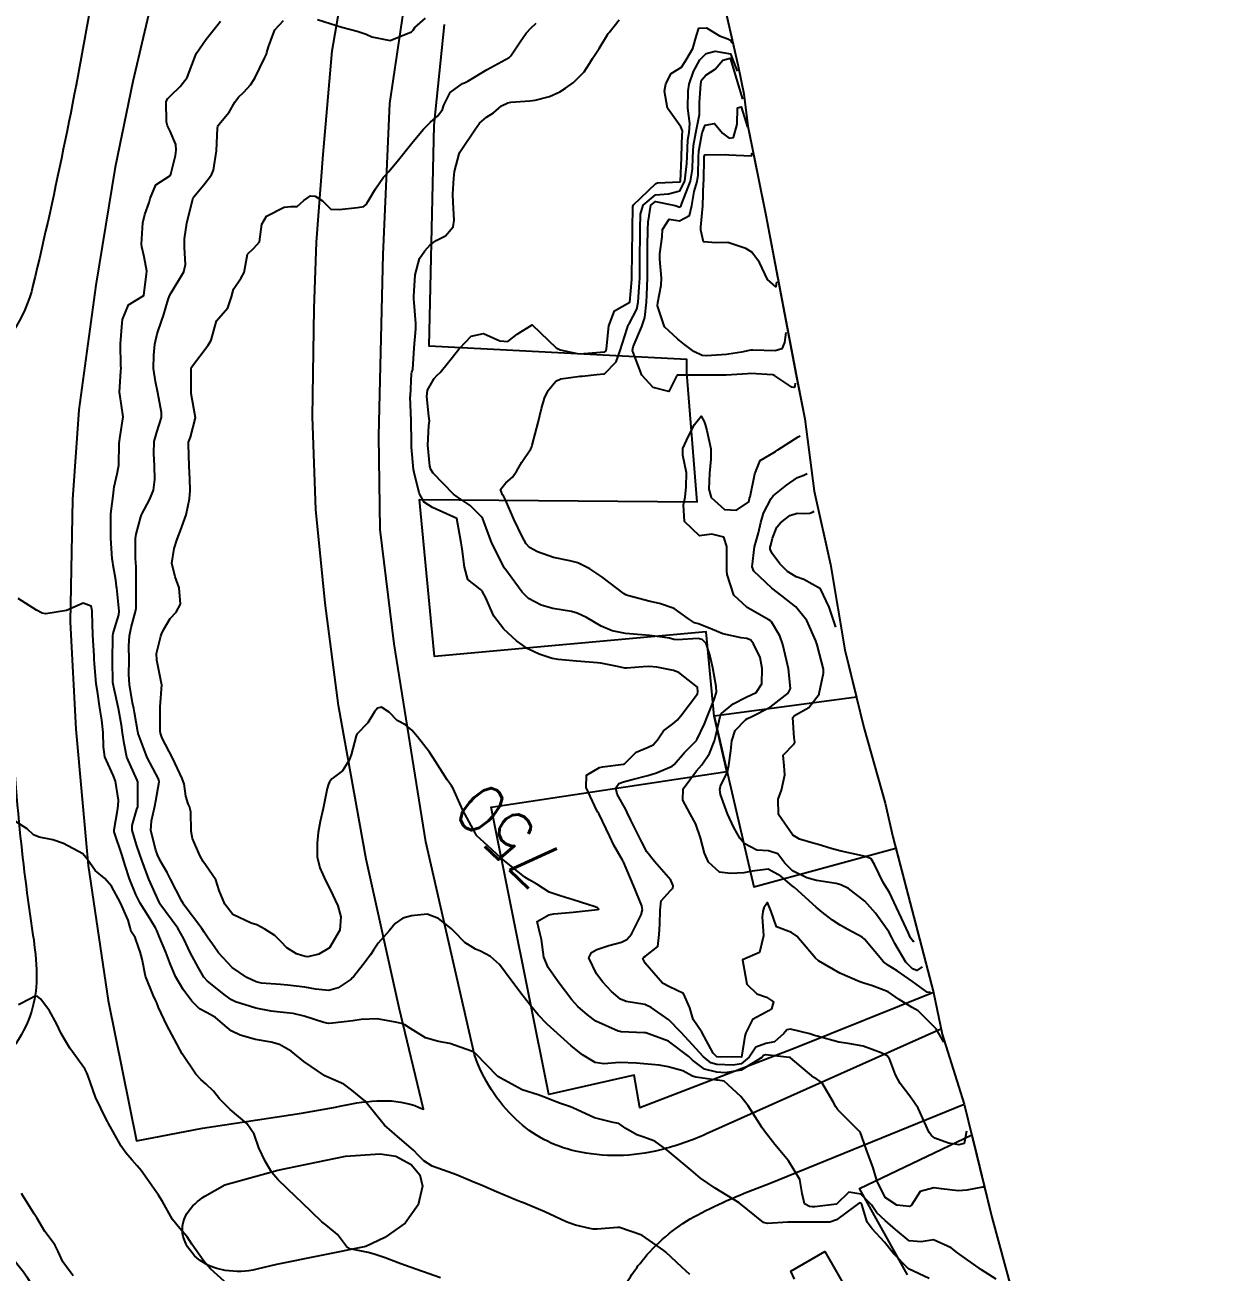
# Model space of a CAD drawing. Header units: metres. Extents: x 318500 to 325275, y 7408834 to 7428799.
# Drawn here: x 320321.3 to 320419, y 7413666.6 to 7413769.3 of the extents above; entities that cross this region are included whole.
import ezdxf
from ezdxf.enums import TextEntityAlignment as Align

# ---------------------------------------------------------------- set-up
doc = ezdxf.new("R2010")
doc.units = ezdxf.units.M
doc.header["$MEASUREMENT"] = 0
for name, color, linetype in [('Area', 45, 'Continuous'), ('Cotas', 45, 'Continuous'), ('Curvas de Nivel 1m', 11, 'Continuous'), ('Curvas de Nivel 5m', 15, 'Continuous'), ('Edificações', 30, 'Continuous'), ('Vias Primárias', 230, 'Continuous')]:
    doc.layers.add(name, color=color, linetype=linetype)
doc.styles.add('Style-STANDARD', font='STANDARD.shx')

msp = doc.modelspace()

# ---------------------------------------------------------------- linework, layer by layer
at = {"layer": 'Area'}
msp.add_lwpolyline([(320377.74, 7413775.72), (320379.98, 7413765.88), (320380.45, 7413763.58), (320380.78, 7413760.93), (320382.27, 7413753.61), (320384.77, 7413740.41), (320385.46, 7413736.84), (320386.24, 7413730.89), (320387.57, 7413724.87), (320388.76, 7413717.84), (320390.34, 7413711.45), (320392.07, 7413705.21), (320392.71, 7413702.44), (320396.05, 7413689.63), (320396.76, 7413686.21), (320398.59, 7413680.45), (320400.87, 7413671.15), (320404.14, 7413659.03)], dxfattribs=at)
at = {"layer": 'Curvas de Nivel 1m', "flags": 128}
for points, elevation in [([(320395.71, 7413666.11), (320394.01, 7413666.89), (320392.77, 7413668.15), (320392.04, 7413669.09), (320391, 7413670.18), (320390.61, 7413670.73), (320390.16, 7413672.19), (320390.08, 7413672.3), (320389.96, 7413672.32), (320389.78, 7413672.19), (320388.07, 7413670.92), (320387.54, 7413670.75), (320386.06, 7413670.73), (320384.55, 7413670.75), (320384.06, 7413670.75), (320382.41, 7413670.64), (320382.06, 7413670.71), (320380.08, 7413672.32), (320378.1, 7413673.54), (320376.89, 7413674.37), (320376.12, 7413675.02), (320374.47, 7413676.4), (320374.14, 7413676.67), (320373.14, 7413677.41), (320372.15, 7413677.77), (320371.64, 7413677.93), (320370.73, 7413678.45), (320370.17, 7413678.86), (320369.7, 7413678.93), (320368.17, 7413679.34), (320366.67, 7413680.02), (320366.19, 7413680.23), (320365.35, 7413680.52), (320364.5, 7413680.84), (320364.19, 7413680.97), (320363.53, 7413681.22), (320362.2, 7413681.63), (320361.6, 7413681.96), (320360.44, 7413682.59), (320360.21, 7413682.74), (320358.36, 7413684.62), (320358.24, 7413684.72), (320358.04, 7413684.82), (320356.25, 7413685.44), (320355.31, 7413685.6), (320354.26, 7413685.9), (320353.02, 7413686.69), (320352.56, 7413686.99), (320352.27, 7413687.08), (320351.79, 7413687.19), (320350.28, 7413687.48), (320348.97, 7413687.43), (320348.28, 7413687.31), (320346.61, 7413687.11), (320346.27, 7413687.1), (320345.88, 7413687.18), (320344.28, 7413687.68), (320343.37, 7413687.9), (320342.28, 7413688.03), (320341.54, 7413688.1), (320340.28, 7413688.34), (320338.63, 7413688.88), (320338.29, 7413689.04), (320337.8, 7413689.39), (320336.31, 7413690.56), (320336.01, 7413690.91), (320335.58, 7413691.67), (320334.89, 7413692.93), (320334.71, 7413693.29), (320334.36, 7413694.07), (320333.88, 7413694.94), (320332.4, 7413696.95), (320332.39, 7413696.97), (320332.37, 7413697.01), (320331.48, 7413698.98), (320330.9, 7413700.53), (320330.74, 7413700.99), (320330.46, 7413701.78), (320330.11, 7413703), (320330.12, 7413703.37), (320330.51, 7413704.72), (320330.57, 7413704.93), (320330.58, 7413704.99), (320330.59, 7413706.93), (320330.59, 7413706.99), (320330.53, 7413707.11), (320329.68, 7413709), (320329.45, 7413710.13), (320329.33, 7413711.01), (320329.23, 7413711.64), (320328.99, 7413713.01), (320328.63, 7413714.62), (320328.54, 7413715.02), (320328.52, 7413715.14), (320328.49, 7413717.02), (320328.52, 7413718.86), (320328.53, 7413719.02), (320328.54, 7413719.17), (320328.7, 7413719.66), (320329.01, 7413720.72), (320329.04, 7413721.02), (320328.84, 7413722.93), (320328.83, 7413723.02), (320328.83, 7413723.09), (320328.76, 7413723.57), (320328.54, 7413724.8), (320328.51, 7413725.02), (320328.47, 7413725.33), (320328.37, 7413727.03), (320328.35, 7413727.49), (320328.36, 7413729.03), (320328.57, 7413730.74), (320328.6, 7413731.02), (320328.62, 7413731.26), (320328.87, 7413732.33), (320329, 7413732.89), (320329.02, 7413733.02), (320329.05, 7413734.88), (320329.06, 7413735.02), (320329.11, 7413735.22), (320329.38, 7413737.01), (320329.09, 7413738.89), (320329.07, 7413739.02), (320329.19, 7413740.81), (320329.2, 7413741.02), (320329.19, 7413741.22), (320329.16, 7413743.02), (320329.29, 7413744.76), (320329.33, 7413745.02), (320329.82, 7413746.24), (320331.07, 7413746.99), (320331.29, 7413748.78), (320331.31, 7413748.99), (320331.11, 7413750.17), (320330.91, 7413750.99), (320330.89, 7413751.23), (320330.99, 7413752.99), (320331.16, 7413753.66), (320331.51, 7413754.65), (320331.59, 7413754.99), (320332.07, 7413756.1), (320333.2, 7413756.84), (320333.27, 7413756.9), (320333.29, 7413756.97), (320333.68, 7413758.51), (320333.74, 7413758.96), (320333.7, 7413759.43), (320333.25, 7413760.51), (320333.02, 7413760.97), (320332.93, 7413761.3), (320332.91, 7413762.97), (320333.04, 7413763.22), (320333.29, 7413763.45), (320334.06, 7413764.19), (320334.64, 7413764.95), (320335.33, 7413766.75), (320335.42, 7413766.94), (320336.2, 7413768.08), (320336.86, 7413768.92), (320337.09, 7413769.19), (320337.37, 7413769.58)], 748), ([(320401.23, 7413666.04), (320400.01, 7413666.82), (320398.23, 7413668.08), (320398.03, 7413668.23), (320397.51, 7413668.62), (320396.05, 7413669.29), (320395.05, 7413669.12), (320394.05, 7413669.21), (320392.94, 7413670.15), (320392.07, 7413670.87), (320391.41, 7413671.5), (320390.97, 7413672.18), (320390.09, 7413673.04), (320389.08, 7413673.22), (320388.08, 7413672.22), (320386.3, 7413672.01), (320386.08, 7413672), (320385.86, 7413672.02), (320385.44, 7413672.25), (320385.26, 7413673.09), (320385.05, 7413674.26), (320384.13, 7413675.78), (320383.71, 7413676.28), (320382.99, 7413677.12), (320382.16, 7413678.22), (320382.1, 7413678.3), (320381.96, 7413678.5), (320380.8, 7413680.31), (320380.2, 7413681.08), (320378.83, 7413682.34), (320378.31, 7413682.43), (320378.22, 7413682.44), (320376.5, 7413682.66), (320376.22, 7413682.75), (320375.42, 7413683.2), (320374.23, 7413683.52), (320373.47, 7413683.65), (320372.23, 7413683.78), (320371.62, 7413683.83), (320370.23, 7413683.89), (320368.93, 7413683.78), (320368.23, 7413683.88), (320367.17, 7413684.5), (320366.25, 7413685.25), (320364.82, 7413686.53), (320364.53, 7413686.79), (320364.27, 7413687.04), (320363.53, 7413687.79), (320362.89, 7413688.56), (320362.3, 7413689.33), (320361.36, 7413690.58), (320360.34, 7413691.95), (320359.59, 7413692.6), (320358.77, 7413693.03), (320358.36, 7413693.22), (320357.48, 7413693.75), (320356.6, 7413694.65), (320356.37, 7413694.9), (320355.32, 7413695.72), (320354.39, 7413696.1), (320353.11, 7413695.96), (320352.39, 7413695.75), (320351.76, 7413695.33), (320351.26, 7413694.72), (320350.36, 7413693.69), (320349.97, 7413693.12), (320349.72, 7413692.74), (320349.12, 7413691.95), (320348.32, 7413690.93), (320348.23, 7413690.84), (320348.13, 7413690.75), (320347.06, 7413690.02), (320346.31, 7413689.81), (320345.19, 7413689.91), (320344.31, 7413690.07), (320342.89, 7413690.24), (320342.31, 7413690.29), (320340.76, 7413690.41), (320340.31, 7413690.52), (320339.55, 7413690.87), (320338.33, 7413691.71), (320337.23, 7413692.9), (320336.87, 7413693.42), (320336.36, 7413694.12), (320336.05, 7413694.6), (320335.84, 7413694.92), (320334.4, 7413696.84), (320334.33, 7413696.94), (320334.2, 7413697.15), (320333.26, 7413698.96), (320332.99, 7413699.52), (320332.44, 7413700.46), (320332.21, 7413700.97), (320332.07, 7413701.36), (320331.65, 7413702.98), (320331.7, 7413703.77), (320331.98, 7413704.98), (320332.07, 7413705.42), (320332.34, 7413706.97), (320332.28, 7413707.23), (320331.34, 7413708.98), (320330.62, 7413710.96), (320330.61, 7413710.99), (320330.59, 7413711.08), (320330.3, 7413712.69), (320330.25, 7413713), (320330.15, 7413713.47), (320329.88, 7413715), (320329.83, 7413715.82), (320329.86, 7413717), (320329.84, 7413718.16), (320329.89, 7413719), (320330.03, 7413719.67), (320330.4, 7413720.99), (320330.44, 7413721.28), (320330.45, 7413722.99), (320330.43, 7413724.66), (320330.41, 7413725), (320330.39, 7413725.38), (320330.4, 7413727), (320330.43, 7413727.37), (320330.83, 7413728.79), (320330.88, 7413728.94), (320330.9, 7413728.99), (320331.57, 7413730.25), (320331.86, 7413730.98), (320331.98, 7413731.86), (320331.94, 7413732.98), (320331.89, 7413733.99), (320331.93, 7413734.98), (320332.13, 7413735.76), (320332.52, 7413736.97), (320332.53, 7413737.38), (320332.23, 7413738.98), (320332.03, 7413739.92), (320331.88, 7413740.98), (320331.9, 7413742.08), (320331.99, 7413742.98), (320332.17, 7413743.83), (320332.56, 7413744.97), (320332.68, 7413745.34), (320333.07, 7413746.67), (320333.15, 7413746.89), (320333.18, 7413746.97), (320333.33, 7413747.22), (320334.36, 7413748.95), (320334.49, 7413749.55), (320334.41, 7413750.95), (320334.42, 7413751.66), (320334.61, 7413752.95), (320335.07, 7413754.85), (320335.11, 7413754.94), (320335.13, 7413754.99), (320335.17, 7413755.08), (320336.01, 7413756.1), (320336.65, 7413756.92), (320336.82, 7413757.3), (320337.06, 7413758.91), (320337.14, 7413760.8), (320337.15, 7413760.91), (320337.18, 7413760.98), (320337.25, 7413761.07), (320338.09, 7413762.08), (320338.56, 7413762.9), (320338.87, 7413763.32), (320339.29, 7413763.74), (320339.86, 7413764.32), (320340.22, 7413764.88), (320341.03, 7413766.57), (320341.16, 7413766.86), (320341.2, 7413766.99), (320341.34, 7413767.45), (320341.72, 7413768.49), (320341.85, 7413768.85), (320342.57, 7413769.64)], 749), ([(320345.37, 7413769.71), (320346.93, 7413769.22), (320347.36, 7413769.09), (320348.63, 7413768.76), (320349.36, 7413768.5), (320349.83, 7413768.27), (320351.35, 7413767.97), (320353.1, 7413768.7), (320353.23, 7413768.84), (320353.37, 7413769.06), (320354.25, 7413769.81)], 749), ([(320398.78, 7413678.24), (320398.58, 7413677.22), (320398.15, 7413677.1), (320397.3, 7413677.24), (320396.16, 7413677.66), (320395.9, 7413677.86), (320395.71, 7413678.12), (320395.32, 7413678.97), (320394.8, 7413680.13), (320394.2, 7413681.01), (320393.31, 7413682.15), (320392.93, 7413682.87), (320392.45, 7413684.17), (320392.24, 7413684.43), (320391.74, 7413684.68), (320390.26, 7413685.22), (320389.03, 7413685.44), (320388.26, 7413685.56), (320386.48, 7413686.04), (320386.27, 7413686.11), (320385.88, 7413686.25), (320384.28, 7413686.63), (320383.98, 7413686.57), (320383.75, 7413686.28), (320382.97, 7413685.58), (320382.26, 7413685.45), (320381.43, 7413685.13), (320380.88, 7413684.32), (320380.23, 7413683.78), (320379.56, 7413683.66), (320378.23, 7413683.72), (320377.73, 7413683.85), (320377.11, 7413684.37), (320376.25, 7413685.31), (320375.27, 7413686.39), (320374.28, 7413687.4), (320372.82, 7413688.42), (320372.3, 7413688.65), (320370.76, 7413688.91), (320370.31, 7413689.09), (320369.57, 7413689.73), (320368.86, 7413690.48), (320368.33, 7413691.17), (320367.69, 7413692.5), (320367.91, 7413692.94), (320368.36, 7413693.17), (320369.33, 7413693.51), (320370.37, 7413693.78), (320370.83, 7413693.99), (320371.22, 7413694.45), (320372, 7413696.04), (320372.11, 7413696.43), (320372.06, 7413696.78), (320371.38, 7413698.45), (320370.54, 7413700.38), (320370.5, 7413700.46), (320370.49, 7413700.49), (320370.46, 7413700.54), (320369.76, 7413701.76), (320369.42, 7413702.48), (320368.51, 7413704.36), (320368.44, 7413704.49), (320368.33, 7413704.67), (320367.47, 7413706.5), (320367.51, 7413707.53), (320368.56, 7413708.16), (320368.82, 7413708.22), (320370.56, 7413708.44), (320370.62, 7413708.46), (320371.59, 7413709.42), (320372.58, 7413709.84), (320372.98, 7413710.03), (320373.35, 7413710.42), (320373.85, 7413711.17), (320374.61, 7413711.74), (320374.97, 7413712.05), (320375.28, 7413712.4), (320376.64, 7413714.21), (320376.67, 7413714.38), (320376.65, 7413714.77), (320375.09, 7413715.97), (320374.67, 7413716.15), (320373.29, 7413716.42), (320372.67, 7413716.46), (320372.64, 7413716.46), (320372.16, 7413716.44), (320370.8, 7413716.32), (320370.67, 7413716.33), (320370.05, 7413716.47), (320368.67, 7413716.73), (320368.4, 7413716.77), (320366.67, 7413716.9), (320365.18, 7413717.03), (320364.68, 7413717.13), (320363.61, 7413717.49), (320362.68, 7413717.92), (320361.73, 7413718.58), (320360.7, 7413719.53), (320359.88, 7413720.6), (320359.18, 7413722.18), (320358.94, 7413722.62), (320358.86, 7413722.73), (320358.75, 7413722.84), (320357.75, 7413723.63), (320357.47, 7413724.64), (320357.28, 7413726.16), (320357.18, 7413726.64), (320356.83, 7413728.65), (320354.84, 7413729.55), (320354.14, 7413729.98), (320353.76, 7413730.69), (320353.37, 7413732.19), (320353.26, 7413732.69), (320353.09, 7413734.51), (320353.09, 7413734.7), (320353.09, 7413734.87), (320353.07, 7413736.7), (320353, 7413738.65), (320353.01, 7413738.7), (320353.1, 7413740.59), (320353.13, 7413740.7), (320353.21, 7413740.92), (320353.32, 7413742.7), (320353.47, 7413744.25), (320353.47, 7413744.69), (320353.33, 7413746.43), (320353.3, 7413746.7), (320353.28, 7413746.91), (320353.39, 7413748.7), (320353.77, 7413750.03), (320354.2, 7413750.68), (320354.63, 7413751.17), (320355.13, 7413751.52), (320355.9, 7413751.9), (320356.52, 7413752.66), (320356.61, 7413753.2), (320356.52, 7413754.66), (320356.51, 7413755.33), (320356.58, 7413756.66), (320356.65, 7413757.21), (320357.03, 7413758.65), (320357.09, 7413758.8), (320357.23, 7413759.05), (320358.3, 7413760.63), (320358.71, 7413761.17), (320359.27, 7413761.66), (320359.85, 7413762.03), (320360.52, 7413762.6), (320361.03, 7413762.85), (320361.28, 7413762.9), (320362.84, 7413763.02), (320363.29, 7413763.07), (320364.47, 7413763.38), (320365.3, 7413763.77), (320365.78, 7413764.06), (320366.44, 7413764.52), (320367.32, 7413765.41), (320367.74, 7413766.1), (320367.99, 7413766.5), (320368.54, 7413767.31), (320369.25, 7413768.49), (320369.29, 7413768.56), (320369.36, 7413768.64), (320370.18, 7413769.68)], 751), ([(320396.9, 7413685.56), (320396.28, 7413686.65), (320394.79, 7413688.13), (320394.3, 7413688.42), (320393.23, 7413689.07), (320392.32, 7413689.69), (320391.05, 7413690.18), (320390.32, 7413690.4), (320390, 7413690.52), (320388.34, 7413691.23), (320386.59, 7413692.25), (320386.35, 7413692.47), (320384.81, 7413694.27), (320384.38, 7413694.57), (320383.15, 7413695.05), (320382.71, 7413696.3), (320382.41, 7413697.04), (320382.1, 7413696.61), (320382.02, 7413696.31), (320381.96, 7413695.87), (320382.06, 7413694.3), (320381.75, 7413692.92), (320380.35, 7413692.33), (320380.7, 7413690.32), (320381.52, 7413689.52), (320382.31, 7413689.26), (320382.9, 7413688.88), (320382.73, 7413688.29), (320382.47, 7413688.13), (320382.3, 7413688.03), (320381.17, 7413687.43), (320380.62, 7413686.32), (320380.54, 7413686.05), (320380.25, 7413684.33), (320380.24, 7413684.31), (320380.22, 7413684.31), (320378.24, 7413684.34), (320377.94, 7413684.66), (320376.99, 7413686.37), (320376.29, 7413687.42), (320376.01, 7413688.38), (320375.49, 7413689.57), (320374.32, 7413690.1), (320373.76, 7413690.42), (320372.34, 7413692.05), (320372.13, 7413692.43), (320372.23, 7413692.55), (320372.35, 7413692.62), (320373.36, 7413693.43), (320373.49, 7413694.42), (320373.54, 7413695.27), (320373.57, 7413696.42), (320373.64, 7413697.19), (320374.42, 7413698.04), (320374.61, 7413698.22), (320374.63, 7413698.41), (320374.44, 7413698.88), (320373.1, 7413700.42), (320372.47, 7413701.22), (320372.05, 7413702.01), (320371.84, 7413702.44), (320371.14, 7413703.81), (320370.86, 7413704.45), (320370.75, 7413704.69), (320370.52, 7413705.08), (320370.02, 7413705.96), (320369.91, 7413706.47), (320370.16, 7413706.84), (320370.54, 7413706.98), (320371.26, 7413707.17), (320372.55, 7413707.51), (320373.26, 7413707.72), (320374.56, 7413708.27), (320374.73, 7413708.41), (320375.57, 7413709.4), (320376.56, 7413710.38), (320376.57, 7413710.4), (320376.59, 7413710.42), (320377.22, 7413711.76), (320377.46, 7413712.37), (320378.01, 7413713.74), (320378.19, 7413714.36), (320378.18, 7413714.82), (320377.89, 7413716.36), (320377.64, 7413717.42), (320377.34, 7413718.37), (320377.01, 7413718.68), (320376.7, 7413718.76), (320374.96, 7413718.66), (320374.7, 7413718.69), (320374.33, 7413718.79), (320372.71, 7413719.01), (320371.38, 7413719.13), (320370.71, 7413719.18), (320369.62, 7413719.39), (320368.71, 7413719.8), (320367.49, 7413720.5), (320366.73, 7413720.86), (320366.26, 7413720.98), (320364.73, 7413721.23), (320363.77, 7413721.52), (320362.74, 7413722.06), (320362.21, 7413722.58), (320360.77, 7413724.54), (320360.75, 7413724.57), (320360.74, 7413724.59), (320360.7, 7413724.66), (320359.71, 7413726.61), (320359.05, 7413728.4), (320358.98, 7413728.62), (320358.92, 7413728.71), (320358.83, 7413728.82), (320357.92, 7413729.71), (320356.85, 7413730.44), (320356.57, 7413730.65), (320354.88, 7413732.38), (320354.7, 7413732.67), (320354.62, 7413732.94), (320354.45, 7413734.68), (320354.54, 7413736.29), (320354.57, 7413736.68), (320354.54, 7413737.07), (320354.37, 7413738.68), (320354.43, 7413739.21), (320354.98, 7413740.17), (320355.22, 7413740.43), (320355.45, 7413740.67), (320356.15, 7413741.51), (320357.01, 7413742.57), (320357.07, 7413742.65), (320358, 7413743.66), (320359.03, 7413743.86), (320360.36, 7413743.26), (320361.02, 7413743.22), (320361.79, 7413743.82), (320363.04, 7413744.57), (320365.01, 7413742.69), (320365.34, 7413742.54), (320366.73, 7413742.23), (320367.01, 7413742.21), (320367.29, 7413742.23), (320369.02, 7413742.37), (320369.09, 7413742.42), (320369.11, 7413742.49), (320369.14, 7413742.6), (320369.35, 7413744.49), (320369.8, 7413745.74), (320371.07, 7413746.46), (320371.23, 7413748.32), (320371.24, 7413748.46), (320371.24, 7413748.6), (320371.27, 7413750.46), (320371.29, 7413752.32), (320371.29, 7413752.46), (320371.31, 7413754.33), (320371.37, 7413754.46), (320373.2, 7413756.21), (320373.35, 7413756.28), (320375.2, 7413756.34), (320375.24, 7413756.41), (320375.31, 7413758.33), (320375.31, 7413758.41), (320375.38, 7413760.29), (320375.39, 7413760.41), (320375.41, 7413760.55), (320375.26, 7413760.87), (320374.16, 7413762.42), (320373.91, 7413763.81), (320374.03, 7413764.42), (320374.47, 7413765.27), (320375.33, 7413765.79), (320375.58, 7413766.17), (320375.71, 7413766.4), (320376.26, 7413767.31), (320376.56, 7413768.39), (320376.75, 7413769.01), (320377.37, 7413769.02), (320378.46, 7413768.36), (320379.14, 7413768.13), (320379.36, 7413768.01), (320379.47, 7413767.77)], 752), ([(320395.81, 7413689.65), (320395.55, 7413689.66), (320394.33, 7413690.54), (320393.07, 7413691.43), (320392.35, 7413691.86), (320391.94, 7413692.17), (320390.38, 7413694.03), (320390.19, 7413694.19), (320389.01, 7413694.83), (320388.39, 7413695.17), (320387.75, 7413695.58), (320386.89, 7413696.24), (320386.41, 7413696.66), (320384.62, 7413698.27), (320384.43, 7413698.43), (320383.5, 7413699.22), (320382.45, 7413699.79), (320381.15, 7413699.62), (320380.45, 7413699.49), (320379.35, 7413699.44), (320378.45, 7413699.53), (320377.53, 7413700.36), (320377.21, 7413701.11), (320376.88, 7413702.37), (320376.5, 7413703.48), (320376.02, 7413704.39), (320375.44, 7413705.48), (320375.46, 7413706.4), (320376.56, 7413707.88), (320376.99, 7413708.37), (320377.62, 7413709.32), (320378.05, 7413710.36), (320378.16, 7413710.79), (320378.51, 7413712.35), (320378.62, 7413712.59), (320379.57, 7413713.4), (320380.64, 7413713.94), (320381.47, 7413714.32), (320381.92, 7413715.04), (320381.96, 7413716.31), (320381.8, 7413717.2), (320381.26, 7413718.32), (320381.02, 7413718.64), (320380.7, 7413718.77), (320380.22, 7413718.82), (320378.71, 7413719.16), (320377.87, 7413719.52), (320376.72, 7413719.97), (320376.4, 7413720.07), (320375.89, 7413720.39), (320374.73, 7413721.23), (320373.51, 7413721.65), (320372.74, 7413721.81), (320370.88, 7413722.32), (320370.75, 7413722.37), (320370.6, 7413722.46), (320368.77, 7413723.85), (320367.78, 7413724.5), (320366.78, 7413725), (320366.13, 7413725.17), (320364.78, 7413725.44), (320363.46, 7413725.89), (320362.8, 7413726.26), (320362.54, 7413726.57), (320362.21, 7413727.17), (320361.51, 7413728.58), (320360.85, 7413730.18), (320360.7, 7413730.45), (320360.59, 7413730.59), (320360.42, 7413731.03), (320360.86, 7413731.57), (320361.41, 7413732.05), (320361.76, 7413732.58), (320362.19, 7413733.28), (320362.91, 7413734.38), (320362.98, 7413734.5), (320363, 7413734.57), (320363.02, 7413734.68), (320363.53, 7413736.56), (320363.8, 7413737.7), (320364.04, 7413738.55), (320364.34, 7413739.18), (320364.98, 7413739.94), (320365.38, 7413740.14), (320366.99, 7413740.35), (320367.14, 7413740.36), (320368.34, 7413740.5), (320368.94, 7413740.54), (320368.99, 7413740.56), (320369.94, 7413741.55), (320370.27, 7413742.47), (320370.85, 7413744.27), (320370.9, 7413744.46), (320370.94, 7413744.57), (320371.04, 7413744.71), (320371.65, 7413745.86), (320371.76, 7413746.45), (320371.84, 7413747.69), (320371.88, 7413748.45), (320371.88, 7413749.23), (320371.9, 7413750.45), (320371.92, 7413751.67), (320371.92, 7413752.45), (320371.94, 7413753.68), (320372.18, 7413754.44), (320373.19, 7413755.27), (320374.24, 7413755.37), (320375.19, 7413755.61), (320375.59, 7413756.4), (320375.77, 7413757.85), (320375.78, 7413758.4), (320375.85, 7413759.8), (320375.94, 7413760.4), (320376.01, 7413761.14), (320375.84, 7413762.4), (320375.86, 7413763.84), (320375.96, 7413764.4), (320376.3, 7413765.42), (320376.83, 7413766.39), (320377.35, 7413766.9), (320378.08, 7413767.11), (320379.35, 7413766.89), (320379.9, 7413765.46)], 753), ([(320384.68, 7413739.77), (320384.66, 7413739.56), (320384.59, 7413739.42), (320384.39, 7413739.46), (320382.99, 7413740.4), (320382.83, 7413740.46), (320380.99, 7413740.57), (320380.76, 7413740.56), (320378.99, 7413740.45), (320378.9, 7413740.45), (320376.99, 7413740.45), (320376.92, 7413740.45), (320374.99, 7413740.44), (320374.96, 7413740.44), (320374.94, 7413740.41), (320374.29, 7413739.1), (320372.98, 7413739.44), (320372.05, 7413740.44), (320371.44, 7413742.02), (320371.3, 7413742.46), (320371.33, 7413742.77), (320372.06, 7413744.44), (320372.3, 7413745.19), (320372.44, 7413746.44), (320372.46, 7413747.06), (320372.51, 7413748.44), (320372.52, 7413749.85), (320372.52, 7413750.44), (320372.53, 7413751.03), (320372.56, 7413752.44), (320372.57, 7413753.03), (320372.79, 7413754.44), (320373.18, 7413754.73), (320374.79, 7413754.41), (320375.18, 7413754.26), (320375.28, 7413754.31), (320375.3, 7413754.41), (320375.35, 7413754.58), (320376.06, 7413756.4), (320376.23, 7413757.38), (320376.25, 7413758.39), (320376.31, 7413759.33), (320376.49, 7413760.39), (320376.79, 7413761.9), (320376.81, 7413762.39), (320376.8, 7413762.87), (320376.9, 7413764.39), (320376.98, 7413764.72), (320377.32, 7413765.13), (320378.08, 7413765.61), (320378.72, 7413766.36), (320379.34, 7413766.53), (320380.33, 7413763.16)], 754), ([(320383.13, 7413748.13), (320383.09, 7413747.72), (320382.39, 7413748.31), (320381.73, 7413749.71), (320381.12, 7413750.55), (320380.61, 7413750.86), (320379.14, 7413751.36), (320378.16, 7413751.34), (320377.14, 7413751.4), (320376.9, 7413752.38), (320376.92, 7413752.62), (320377.07, 7413754.38), (320377.14, 7413756.32), (320377.15, 7413756.38), (320377.16, 7413756.42), (320377.19, 7413758.38), (320377.19, 7413758.42), (320377.23, 7413758.57), (320378.97, 7413758.61), (320379.23, 7413758.58), (320381.06, 7413758.5), (320381.12, 7413758.56), (320381.12, 7413758.67), (320381.15, 7413758.67), (320381.19, 7413758.54)], 756), ([(320395.14, 7413691.76), (320394.69, 7413691.44), (320394.34, 7413691.59), (320393.77, 7413692.15), (320392.87, 7413693.66), (320392.64, 7413694.17), (320392.38, 7413694.63), (320391.28, 7413696.18), (320390.41, 7413697.17), (320389.06, 7413698.21), (320388.43, 7413698.51), (320388.05, 7413698.61), (320386.44, 7413698.87), (320385.63, 7413699.07), (320384.45, 7413699.66), (320383.83, 7413700.28), (320383.24, 7413701.06), (320382.47, 7413701.31), (320381.52, 7413701.36), (320380.48, 7413701.9), (320380.12, 7413702.33), (320379.62, 7413703.21), (320379.1, 7413704.34), (320378.53, 7413705.93), (320378.47, 7413706.35), (320378.54, 7413706.61), (320379.11, 7413707.79), (320379.23, 7413708.34), (320379.39, 7413709.53), (320379.47, 7413710.34), (320379.75, 7413711.19), (320380.62, 7413712.11), (320380.75, 7413712.19), (320381.05, 7413712.32), (320382.63, 7413713.11), (320384.11, 7413714.28), (320384.28, 7413714.65), (320384.12, 7413716.28), (320383.96, 7413717), (320383.65, 7413718.29), (320383.4, 7413718.99), (320382.72, 7413720.13), (320382.64, 7413720.22), (320382.52, 7413720.3), (320380.73, 7413721.32), (320379.64, 7413722.34), (320379.08, 7413724.04), (320379.06, 7413724.35), (320379.05, 7413726.09), (320379.04, 7413726.35), (320378.81, 7413727.11), (320377.82, 7413727.36), (320376.81, 7413727.21), (320375.56, 7413728.4), (320375.49, 7413729.76), (320375.62, 7413730.4), (320375.71, 7413731.24), (320375.72, 7413732.4), (320375.44, 7413733.87), (320375.44, 7413734.4), (320375.9, 7413735.42), (320376.39, 7413736.39), (320376.95, 7413737.07), (320377.19, 7413736.63), (320377.26, 7413736.38), (320377.4, 7413735.9), (320377.74, 7413734.37), (320377.74, 7413733.52), (320377.62, 7413732.37), (320377.56, 7413731.06), (320377.77, 7413730.37), (320378.85, 7413729.39), (320379.84, 7413729.34), (320380.86, 7413730.02), (320380.91, 7413730.28), (320380.93, 7413730.33), (320380.98, 7413730.44), (320381.35, 7413732.32), (320381.8, 7413733.42), (320382.91, 7413734.09), (320383.05, 7413734.16), (320383.26, 7413734.29), (320384.93, 7413735.36), (320385.09, 7413735.46)], 754), ([(320388.02, 7413719.7), (320387.46, 7413721.35), (320386.76, 7413722.87), (320385.4, 7413723.64), (320384.77, 7413723.84), (320384.04, 7413724.28), (320383.4, 7413724.91), (320382.79, 7413725.76), (320382.62, 7413726.13), (320382.62, 7413726.3), (320382.66, 7413726.45), (320382.81, 7413727.04), (320383.18, 7413727.94), (320383.46, 7413728.29), (320384.23, 7413728.88), (320384.84, 7413729.08), (320385.45, 7413729.06), (320385.89, 7413729.09), (320386.11, 7413729.18), (320386.25, 7413729.24)], 756), ([(320376, 7413666.44), (320375.34, 7413667.05), (320374.03, 7413668.27), (320373.88, 7413668.4), (320372.05, 7413669.67), (320370.21, 7413670.31), (320370.06, 7413670.31), (320368.37, 7413670.16), (320368.05, 7413670.17), (320367.78, 7413670.21), (320366.61, 7413670.5), (320366.05, 7413670.68), (320365.77, 7413670.8), (320364.07, 7413671.59), (320362.31, 7413672.32), (320362.08, 7413672.41), (320361.65, 7413672.57), (320360.09, 7413673.24), (320358.98, 7413673.72), (320358.1, 7413674.09), (320356.8, 7413674.63), (320356.11, 7413674.88), (320354.81, 7413675.35), (320354.12, 7413675.78), (320353.69, 7413676.24), (320353.27, 7413676.68), (320352.14, 7413677.62), (320350.89, 7413678.71), (320350.17, 7413679.6), (320349.25, 7413680.73), (320348.66, 7413681.21), (320348.2, 7413681.6), (320347.54, 7413682.1), (320346.21, 7413682.68), (320345.98, 7413682.78), (320344.23, 7413683.97), (320343.21, 7413684.82), (320342.25, 7413685.37), (320341.54, 7413685.55), (320340.25, 7413685.77), (320339, 7413686.13), (320338.26, 7413686.49), (320337.77, 7413686.89), (320336.96, 7413687.58), (320336.28, 7413687.96), (320335.66, 7413688.3), (320335.02, 7413688.93), (320334.3, 7413689.88), (320333.68, 7413690.95), (320333.22, 7413692.07), (320332.89, 7413692.95), (320332.36, 7413694.2), (320332.13, 7413694.73), (320332.02, 7413694.97), (320331.42, 7413695.94), (320330.77, 7413696.99), (320330.41, 7413697.71), (320329.9, 7413699), (320329.53, 7413700.1), (320329.25, 7413701.01), (320328.64, 7413702.86), (320328.62, 7413703.02), (320328.9, 7413704.62), (320328.97, 7413705.01), (320328.98, 7413705.48), (320328.73, 7413707.02), (320328.54, 7413707.52), (320327.87, 7413709.03), (320327.76, 7413709.85), (320327.74, 7413711.03), (320327.61, 7413712.04), (320327.46, 7413713.04), (320327.25, 7413714.42), (320327.16, 7413715.04), (320327, 7413716.71), (320326.98, 7413717.05), (320326.98, 7413717.35), (320326.87, 7413719.05), (320326.83, 7413720.94), (320326.83, 7413721.05), (320326.73, 7413721.44), (320326.09, 7413721.69), (320324.72, 7413721.07), (320323.02, 7413720.79), (320322.72, 7413720.85), (320322.25, 7413721.11), (320320.73, 7413722.07)], 747), ([(320355.49, 7413666.15), (320354, 7413666.67), (320352.52, 7413667.21), (320352.01, 7413667.39), (320350.93, 7413667.8), (320350.02, 7413668.12), (320349.54, 7413668.24), (320348.03, 7413668.56), (320347.74, 7413668.75), (320347, 7413669.73), (320346.05, 7413670.52), (320345.73, 7413670.78), (320344.07, 7413672.37), (320343.61, 7413672.81), (320342.1, 7413674.26), (320341.62, 7413674.84), (320341.05, 7413675.77), (320340.54, 7413676.85), (320340.15, 7413677.98), (320339.55, 7413678.87), (320338.18, 7413680), (320337.31, 7413680.89), (320336.81, 7413681.52), (320336.2, 7413682.11), (320335.77, 7413682.48), (320335.36, 7413682.92), (320334.23, 7413684.58), (320334.03, 7413684.94), (320333.78, 7413685.41), (320332.96, 7413686.95), (320332.28, 7413688.41), (320332.13, 7413688.8), (320332.07, 7413688.96), (320331.84, 7413689.42), (320331.2, 7413690.98), (320330.94, 7413692.38), (320330.77, 7413692.98), (320330.67, 7413693.3), (320330.36, 7413694.17), (320330.04, 7413694.67), (320329.94, 7413695), (320329.79, 7413695.58), (320329.15, 7413697.01), (320328.42, 7413698.4), (320327.86, 7413699.03), (320327.07, 7413699.67), (320326.45, 7413700.58), (320326.04, 7413701.05), (320324.46, 7413701.91), (320323.59, 7413702.21), (320322.47, 7413702.42), (320321.98, 7413702.62), (320321.48, 7413703.12), (320320.49, 7413703.74)], 746), ([(320325.26, 7413666.32), (320324.7, 7413667.06), (320324.42, 7413667.48), (320324.02, 7413668.32), (320323.78, 7413668.82), (320323.6, 7413669.08), (320322.93, 7413669.98), (320322.26, 7413671.1), (320322.05, 7413671.43), (320321.01, 7413673.11)], 744)]:
    msp.add_lwpolyline(points, dxfattribs=dict(at, elevation=elevation))
at = {"layer": 'Curvas de Nivel 5m', "flags": 128}
for points, elevation in [([(320400.21, 7413673.63), (320400.1, 7413673.61), (320398.79, 7413673.38), (320398.1, 7413673.31), (320396.72, 7413673.48), (320396.1, 7413673.58), (320394.96, 7413673.26), (320394.26, 7413672.14), (320394.08, 7413672.03), (320393.04, 7413672.15), (320392.09, 7413672.78), (320391.4, 7413674.17), (320391.09, 7413675.21), (320390.73, 7413676.18), (320390.56, 7413676.6), (320390.16, 7413677.79), (320390.05, 7413678.08), (320389.97, 7413678.19), (320388.19, 7413679.98), (320388.01, 7413680.22), (320387.79, 7413680.64), (320386.86, 7413682.24), (320386.47, 7413682.5), (320386.22, 7413682.65), (320384.28, 7413684.27), (320384.24, 7413684.29), (320384.22, 7413684.29), (320382.24, 7413684.51), (320382.08, 7413684.46), (320381.92, 7413684.3), (320380.23, 7413683.25), (320378.92, 7413683.04), (320378.23, 7413683.08), (320377.21, 7413683.34), (320376.24, 7413684.07), (320375.92, 7413684.38), (320374.26, 7413685.63), (320372.39, 7413686.31), (320372.27, 7413686.32), (320370.32, 7413686.41), (320370.27, 7413686.42), (320370.11, 7413686.46), (320368.28, 7413687.28), (320367.58, 7413687.79), (320366.8, 7413688.5), (320366.3, 7413689.04), (320365.16, 7413690.53), (320364.34, 7413691.7), (320363.99, 7413692.55), (320363.8, 7413693.99), (320363.65, 7413694.55), (320363.45, 7413695.49), (320364.39, 7413696.04), (320364.81, 7413696.12), (320366.4, 7413696.24), (320366.64, 7413696.27), (320368.4, 7413696.46), (320368.51, 7413696.49), (320368.4, 7413696.6), (320368.21, 7413696.68), (320366.41, 7413697.28), (320365.34, 7413697.6), (320364.42, 7413697.91), (320363.41, 7413698.56), (320362.78, 7413698.91), (320362.44, 7413699.12), (320360.61, 7413700.59), (320360.45, 7413700.72), (320359.38, 7413701.7), (320358.48, 7413702.53), (320358.43, 7413702.58), (320358.41, 7413702.62), (320358.34, 7413702.77), (320357.33, 7413704.64), (320357.08, 7413705.2), (320356.53, 7413706.43), (320356.39, 7413706.65), (320356.04, 7413707.15), (320355.08, 7413708.66), (320354.57, 7413709.42), (320353.6, 7413710.68), (320353.13, 7413711.23), (320352.6, 7413711.66), (320351.92, 7413712.03), (320351.25, 7413712.72), (320350.62, 7413713.12), (320350.31, 7413713.04), (320350.05, 7413712.74), (320349.52, 7413711.82), (320348.59, 7413710.91), (320348.54, 7413710.75), (320348.13, 7413709.19), (320347.98, 7413708.76), (320347.43, 7413707.88), (320346.54, 7413707.22), (320346.34, 7413706.97), (320346.26, 7413706.78), (320346.16, 7413706.42), (320345.83, 7413704.79), (320345.59, 7413703.7), (320345.41, 7413702.8), (320345.33, 7413701.94), (320345.35, 7413700.8), (320345.55, 7413699.9), (320346.05, 7413698.79), (320346.42, 7413698.11), (320347.05, 7413696.77), (320347.28, 7413695.87), (320347.2, 7413694.77), (320346.36, 7413693.33), (320345.48, 7413692.79), (320344.56, 7413692.58), (320344.35, 7413692.59), (320343.64, 7413692.81), (320342.85, 7413693.32), (320342.36, 7413693.85), (320341.85, 7413694.32), (320341.04, 7413694.85), (320340.38, 7413695.2), (320339.9, 7413695.35), (320338.39, 7413696.07), (320337.74, 7413696.9), (320337.28, 7413698.04), (320337, 7413698.9), (320336.44, 7413699.71), (320335.95, 7413700.42), (320335.69, 7413700.92), (320335.09, 7413702.31), (320334.96, 7413702.93), (320334.93, 7413704.51), (320334.84, 7413704.94), (320334.73, 7413705.16), (320334.52, 7413705.8), (320334.39, 7413706.8), (320334.35, 7413706.94), (320334.22, 7413707.26), (320333.42, 7413708.96), (320332.58, 7413710.58), (320332.44, 7413710.97), (320332.42, 7413711.15), (320332.43, 7413712.97), (320332.43, 7413713.15), (320332.55, 7413714.97), (320332.54, 7413715.08), (320332.14, 7413716.98), (320332.11, 7413717.54), (320332.48, 7413718.97), (320332.54, 7413719.12), (320332.7, 7413719.49), (320333.24, 7413720.43), (320333.74, 7413720.95), (320334.08, 7413721.6), (320333.99, 7413722.95), (320333.65, 7413723.84), (320333.38, 7413724.96), (320333.57, 7413726.17), (320333.81, 7413726.95), (320334.09, 7413727.67), (320334.56, 7413728.94), (320334.84, 7413730.27), (320334.89, 7413730.94), (320334.86, 7413731.91), (320334.81, 7413732.94), (320334.74, 7413734.77), (320334.76, 7413734.94), (320334.91, 7413735.33), (320335.32, 7413736.93), (320334.96, 7413738.94), (320334.96, 7413740.94), (320334.99, 7413741.11), (320336.38, 7413742.92), (320336.61, 7413743.33), (320337.04, 7413744.91), (320337.98, 7413745.98), (320338.29, 7413746.9), (320338.46, 7413747.51), (320339.09, 7413748.46), (320339.33, 7413748.89), (320339.6, 7413750.39), (320340.12, 7413750.88), (320340.6, 7413751.4), (320340.78, 7413752.87), (320341.16, 7413753.53), (320342.61, 7413754.28), (320343.17, 7413754.33), (320343.68, 7413754.31), (320344.24, 7413754.82), (320344.78, 7413755.21), (320345.18, 7413755.18), (320345.78, 7413754.8), (320346.46, 7413754.09), (320347.16, 7413754.07), (320348.65, 7413754.24), (320349.17, 7413754.33), (320349.4, 7413754.52), (320349.54, 7413754.75), (320350.15, 7413755.78), (320350.8, 7413756.73), (320350.99, 7413756.94), (320351.21, 7413757.17), (320351.91, 7413758.03), (320352.46, 7413758.71), (320353.24, 7413759.66), (320354.1, 7413760.69), (320354.67, 7413761.26), (320355.27, 7413761.78), (320355.64, 7413762.31), (320355.77, 7413762.67), (320356.27, 7413763.69), (320357.31, 7413764.45), (320357.45, 7413764.51), (320357.73, 7413764.64), (320359.32, 7413765.59), (320361.13, 7413766.59), (320361.24, 7413766.68), (320361.33, 7413766.79), (320362.05, 7413767.88), (320362.55, 7413768.58), (320362.93, 7413769.01), (320363.37, 7413769.4)], 750), ([(320383.91, 7413743.95), (320383.81, 7413743.14), (320383.57, 7413742.62), (320383.02, 7413742.44), (320381.2, 7413742.51), (320381.02, 7413742.49), (320380.89, 7413742.46), (320380.25, 7413742.34), (320379.2, 7413742.17), (320379.02, 7413742.15), (320377.37, 7413742.02), (320377.02, 7413742.07), (320376.33, 7413742.39), (320375.58, 7413742.96), (320375.03, 7413743.41), (320373.92, 7413744.42), (320373.34, 7413746.16), (320373.36, 7413746.43), (320373.66, 7413747.85), (320373.68, 7413748.42), (320373.54, 7413750), (320373.55, 7413750.43), (320373.73, 7413751.83), (320373.75, 7413752.42), (320374.3, 7413753.28), (320375.16, 7413753.15), (320375.98, 7413753.59), (320376.18, 7413754.39), (320376.36, 7413755.56), (320376.61, 7413756.39), (320376.69, 7413756.9), (320376.72, 7413758.39), (320376.76, 7413758.87), (320377.01, 7413760.38), (320377.27, 7413761.01), (320378.04, 7413761.15), (320378.69, 7413760.36), (320379.25, 7413759.94), (320379.6, 7413760), (320379.89, 7413761.1), (320379.92, 7413762.43), (320380.24, 7413762.52), (320380.76, 7413760.85)], 755), ([(320394.47, 7413693.87), (320394.38, 7413693.84), (320394.18, 7413694.14), (320394, 7413694.53), (320392.43, 7413697.88), (320392.26, 7413698.17), (320391.91, 7413698.7), (320391.21, 7413700.18), (320390.92, 7413700.64), (320390.47, 7413700.82), (320389.33, 7413701.07), (320388.47, 7413701.27), (320387.71, 7413701.46), (320386.48, 7413701.85), (320386.16, 7413701.94), (320385.03, 7413702.26), (320384.48, 7413702.6), (320383.31, 7413704.29), (320383.27, 7413705.54), (320383.54, 7413706.29), (320383.83, 7413707.56), (320383.77, 7413708.28), (320383.69, 7413709.16), (320384.59, 7413710.11), (320384.66, 7413710.2), (320384.66, 7413710.27), (320384.59, 7413710.6), (320384.48, 7413712.27), (320384.62, 7413712.44), (320385.79, 7413713.1), (320386.64, 7413714.19), (320386.66, 7413714.25), (320387, 7413715.91), (320387, 7413716.25), (320386.69, 7413717.52), (320386.48, 7413718.25), (320386.38, 7413718.58), (320385.63, 7413720.26), (320384.74, 7413721.39), (320383.58, 7413722.29), (320382.76, 7413722.9), (320381.27, 7413724.32), (320381.14, 7413724.68), (320381.33, 7413726.32), (320381.65, 7413727.48), (320381.85, 7413728.31), (320382.06, 7413729.09), (320382.69, 7413730.3), (320382.86, 7413730.51), (320383.97, 7413731.38), (320384.88, 7413732.02), (320384.95, 7413732.06), (320385.39, 7413732.22), (320385.67, 7413732.35)], 755), ([(320337.98, 7413665.6), (320336.57, 7413666.9), (320336.01, 7413667.52), (320335.03, 7413668.92), (320334.64, 7413669.54), (320334.04, 7413670.23), (320333.44, 7413670.95), (320332.6, 7413672.43), (320332.29, 7413672.96), (320332.08, 7413673.25), (320330.85, 7413674.98), (320330.52, 7413675.39), (320330.12, 7413675.83), (320329.58, 7413676.46), (320329.22, 7413677), (320328.16, 7413678.86), (320328.07, 7413679.02), (320327.96, 7413679.22), (320327.09, 7413681.03), (320326.49, 7413682.75), (320326.39, 7413683.04), (320326.21, 7413683.35), (320324.99, 7413685.06), (320324.26, 7413686.27), (320323.88, 7413687.08), (320323.32, 7413688.12), (320322.6, 7413689.1), (320322.29, 7413689.35), (320322.07, 7413689.32), (320321.73, 7413689.11), (320320.77, 7413688.63)], 745)]:
    msp.add_lwpolyline(points, dxfattribs=dict(at, elevation=elevation))
at = {"layer": 'Edificações'}
for points in [[(320378.71, 7413771.45), (320379.98, 7413765.88), (320380.45, 7413763.58), (320380.78, 7413760.93), (320380.94, 7413760.14), (320382.27, 7413753.61), (320384.89, 7413739.78), (320385.46, 7413736.84), (320386.24, 7413730.89), (320387.22, 7413726.47), (320387.57, 7413724.87), (320388.76, 7413717.84), (320389.72, 7413713.95), (320378, 7413712.37), (320381.27, 7413698.34), (320392.96, 7413701.51), (320396.05, 7413689.63), (320384.73, 7413685.08), (320371.88, 7413680.15), (320371.42, 7413682.84), (320364.39, 7413681.26), (320359.66, 7413704.9), (320379.06, 7413707.83), (320378, 7413712.37), (320377.34, 7413719.31), (320355, 7413717.28), (320353.75, 7413730.21), (320376.61, 7413730.02), (320375.76, 7413740.63), (320375.76, 7413741.73), (320354.56, 7413742.84), (320354.96, 7413761.02), (320355.83, 7413769.31)], [(320393.92, 7413666.41), (320389.98, 7413673.5), (320399.21, 7413677.94), (320399.43, 7413677.04), (320400.87, 7413671.15), (320404.14, 7413659.03)], [(320384.61, 7413666.05), (320384.31, 7413666.7), (320387.12, 7413668.34), (320389.16, 7413664.8)]]:
    msp.add_lwpolyline(points, dxfattribs=at)
at = {"layer": 'Vias Primárias'}
for points in [[(320396.67, 7413686.63), (320377.38, 7413678, -0.042772), (320373.61, 7413676.69, -0.117956), (320366.59, 7413676.59, -0.134959), (320361.72, 7413679.18, -0.12194), (320358.29, 7413684.51), (320354.27, 7413702.04), (320351.68, 7413718.34), (320350.53, 7413727.75), (320350.42, 7413735.45), (320350.76, 7413750.38), (320351.32, 7413762.79), (320353.42, 7413777.03), (320355.29, 7413785.94), (320356.88, 7413793.2), (320359.94, 7413803.95), (320366.46, 7413825.72, -0.031934), (320368.34, 7413830.78, -0.174325), (320370.07, 7413832.59, -0.235019)], [(320332.64, 7413775.13), (320330.18, 7413764.6), (320328.71, 7413757.56), (320327.13, 7413747.85), (320325.72, 7413737.6), (320325.2, 7413730.21), (320325.02, 7413720.14), (320325.49, 7413711.3), (320326.49, 7413700.1), (320328.13, 7413688.97), (320330.47, 7413677.44), (320335.91, 7413678.49), (320344.05, 7413679.72, 0.014725), (320347.79, 7413680.4, -0.054049), (320351.06, 7413680.73, -0.109157), (320354.1, 7413680.03), (320352.08, 7413688.37), (320349.37, 7413700.6), (320347.09, 7413713.27), (320345.99, 7413721.69), (320345.22, 7413729.4), (320344.95, 7413737), (320345.1, 7413745.94), (320345.29, 7413751.38), (320345.84, 7413758.61), (320346.58, 7413767.14), (320348.28, 7413776.99)], [(320418.98, 7413593.94), (320412.49, 7413599.61), (320402.62, 7413609.27), (320395.95, 7413616.83), (320389.85, 7413623.7), (320384.36, 7413631.12), (320380.73, 7413636.55), (320376.25, 7413644.71), (320371.55, 7413653.04, -0.059004), (320369.55, 7413657.83, -0.19996), (320370.41, 7413665.1, -0.051791), (320372.48, 7413668.04, -0.096385), (320376.98, 7413671.52, -0.030816), (320382.62, 7413673.95), (320398.59, 7413680.45)]]:
    msp.add_lwpolyline(points, format="xyb", dxfattribs=at)
for points in [[(320253.23, 7413803.56), (320302.91, 7413792.72), (320315.79, 7413789.94, -0.061691), (320322.2, 7413787.71, -0.154846), (320326.08, 7413783.97, -0.150495), (320327.52, 7413776.84, -0.016921), (320326.85, 7413771.84, -0.016757), (320321.95, 7413747.81, -0.179417), (320317.39, 7413741, -0.174882), (320310.73, 7413739.08, -0.024443), (320307.42, 7413739.47), (320271.3, 7413747.24), (320243.85, 7413753.29, -0.082362), (320236.08, 7413756.4, -0.178327), (320232.29, 7413761.16), (320228.79, 7413780.95), (320227.35, 7413792.24, -0.201348), (320229.7, 7413800.72, -0.147498), (320236.89, 7413805.74, -0.142167), (320241.01, 7413805.89)], [(320259.35, 7413743.39), (320300.52, 7413734.13), (320307.21, 7413732.83, -0.068208), (320314.72, 7413730.26, -0.157475), (320318.02, 7413727.01, -0.095288), (320319.72, 7413721.33, -0.01957), (320320.11, 7413715.04, 0.018567), (320320.79, 7413703.65, 0.014138), (320321.95, 7413694.37, -0.031894), (320322.24, 7413691.13, -0.145184), (320320.84, 7413685.9, -0.174263), (320313.81, 7413680.27, -0.128057), (320307.36, 7413679.79), (320288.65, 7413684.15), (320264.34, 7413689.35), (320258.13, 7413690.88, -0.126387), (320254.45, 7413692.87, -0.093333), (320251.78, 7413696.46, -0.049381), (320249.98, 7413701.32), (320242.71, 7413723.23, -0.011701), (320241.4, 7413727.51, -0.1291), (320241.25, 7413736.03, -0.164895), (320244.75, 7413741.52, -0.140026), (320251.29, 7413744.28, -0.115703)], [(320269.41, 7413639.25), (320261.95, 7413662.58, -0.120464), (320261.38, 7413670.72, -0.181248), (320265.36, 7413677.54, -0.149554), (320272.7, 7413680.53, -0.092546), (320278.01, 7413680.02), (320312.01, 7413672.31, -0.122344), (320319.4, 7413668.58, -0.193995), (320323.14, 7413661.37, -0.076723), (320322.82, 7413656), (320316.44, 7413636.22), (320308.41, 7413610.5), (320305.37, 7413601.93, -0.10372), (320303.6, 7413599.03, -0.12363), (320298.3, 7413595.63, -0.143553), (320290.34, 7413595.31, -0.150399), (320283.77, 7413599.29, -0.117377), (320281.56, 7413603.39)], [(320336.09, 7413672.87), (320337.73, 7413673.82), (320342.1, 7413675.03), (320347.66, 7413676.17), (320350.51, 7413676.36), (320351.81, 7413676.16), (320353.07, 7413675.5), (320353.79, 7413674.64), (320354, 7413673.71), (320353.64, 7413672.16), (320352.59, 7413670.66), (320350.9, 7413669.49), (320349.34, 7413668.75), (320342, 7413667.25), (320340.37, 7413666.87, -0.09743), (320337.77, 7413666.77, -0.094067), (320335.98, 7413667.41, -0.169119), (320334.41, 7413669.27, -0.242192), (320334.65, 7413671.49, -0.113592)]]:
    msp.add_lwpolyline(points, format="xyb", close=True, dxfattribs=at)

# ---------------------------------------------------------------- texts
at = {"layer": 'Cotas', "style": 'Style-STANDARD'}
msp.add_text('750', height=4, rotation=135.9326, dxfattribs=at).set_placement((320361.09, 7413702.56, 750), align=Align.MIDDLE_CENTER)

doc.saveas('drawing.dxf')
